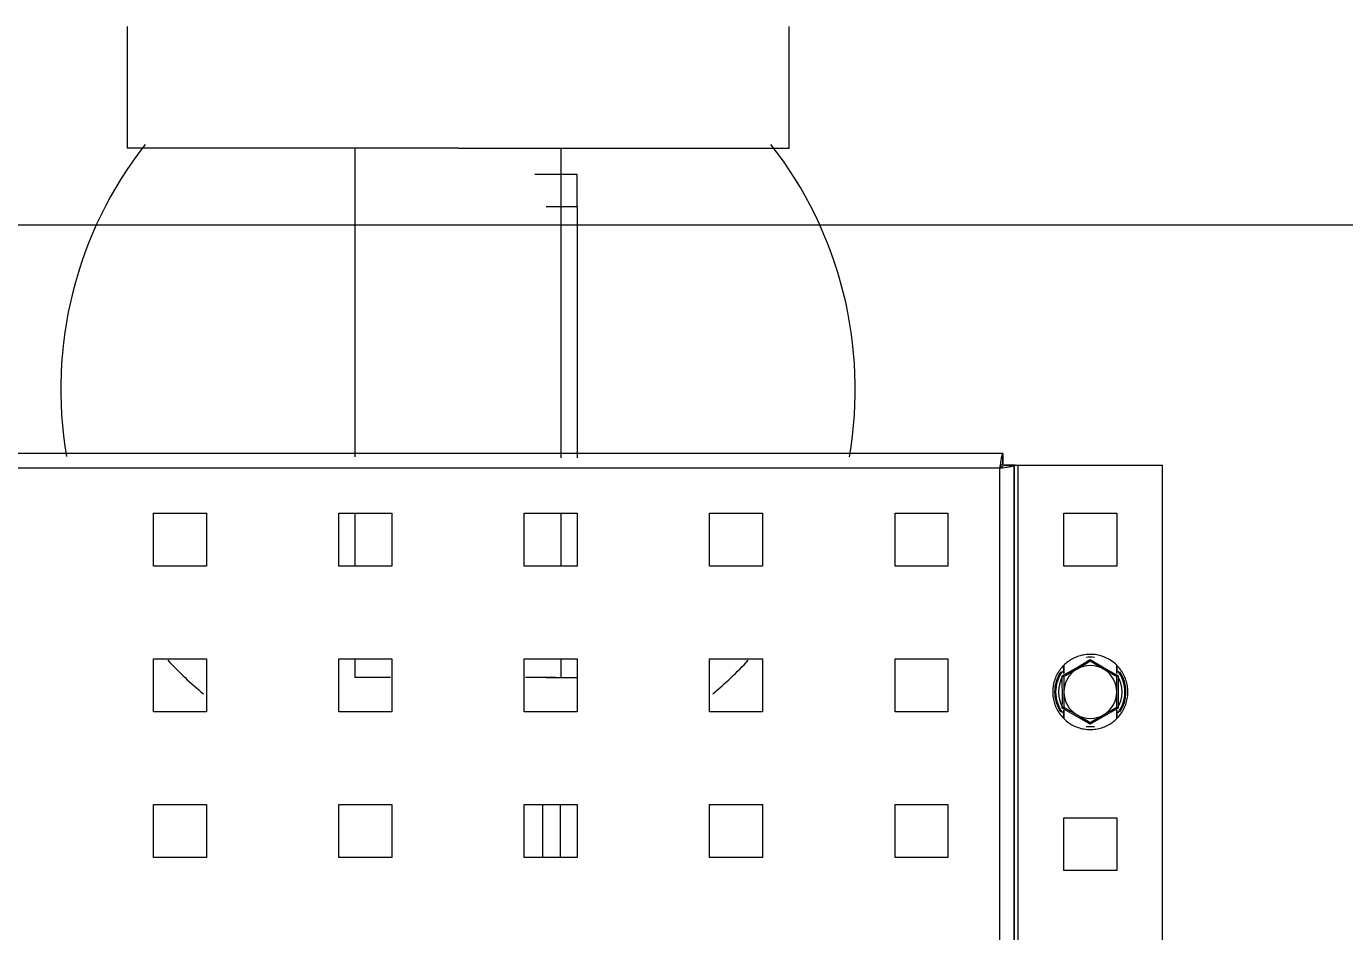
# Model space of a CAD drawing. Header units: metres. Extents: x 8 to 325, y -31 to 15.
# Drawn here: x 132.4588 to 132.7077, y -10.3382 to -10.1672 of the extents above; entities that cross this region are included whole.
import ezdxf

# ---------------------------------------------------------------- set-up
doc = ezdxf.new("R2010")
doc.units = ezdxf.units.M
for name, color, linetype, lineweight in [('A-DETY-OLCU', 7, 'Continuous', 9), ('A-DETY-OLCU-100', 7, 'Continuous', 9), ('M-EKIP', 7, 'Continuous', 9)]:
    doc.layers.add(name, color=color, linetype=linetype, lineweight=lineweight)
doc.layers.add('G-IMPT', color=7, linetype='Continuous', lineweight=9, true_color=0x999999)
doc.styles.add('Arial Narrow_5', font='ARIALN.TTF', dxfattribs={"width": 0.8, "height": 0.2})
doc.dimstyles.new('TKFN_ARDI_Ölçü_1_100__İç__3', dxfattribs={"dimscale": 0.3048, "dimtxt": 0.204686194723652, "dimasz": 0.3280839895013123, "dimexe": 0.3280839895013123, "dimexo": 0.0625, "dimgap": 0, "dimtad": 1, "dimdec": 0, "dimlfac": 100, "dimdsep": 46, "dimtxsty": 'Arial Narrow_5', "dimblk1": 'OBLIQUE', "dimblk2": 'OBLIQUE', "dimsah": 1, "dimcen": 0.09, "dimdle": 0.3280839895013123, "dimadec": 8, "dimazin": 0, "dimtfac": 1, "dimtdec": 4, "dimtix": 1, "dimtmove": 0, "dimatfit": 3, "dimfxl": 0.6561679790026247, "dimfxlon": 1, "dimtvp": 1, "dimtolj": 1, "dimtzin": 0, "dimarcsym": 2})

# ---------------------------------------------------------------- blocks, each defined once
blk = doc.blocks.new('D4010_10_Yangın Pompası - Wilo SCPFF 125_300_125_2_dwg-7064674-_1_13_4_13_ PERON KATI _FFL_')
at = {"layer": 'G-IMPT', "color": 8, "lineweight": 5, "true_color": 0x808080}
for p, q in [((0.05706696231120068, 0.2121285581424852), (0.05706696231120065, 0.04641140085495985)), ((0.08433036231120102, 0.2121285581424847), (0.08433036231120102, 0.04641140085495937)), ((0.08506696231141214, 0.2121285581424972), (0.08506696231141647, 0.04641140085497731)), ((0.08506696231120035, 0.04641140085495917), (0.08506696231120035, 0.2121285581424846)), ((0.08780356231120037, 0.2115333794987224), (0.08780356231120037, 0.04700657949872231)), ((0.06569866231120004, 0.1130199794987225), (0.06569866231120004, 0.1230199794987225)), ((0.06569866231120004, 0.1230199794987225), (0.07569866231120004, 0.1230199794987225)), ((0.07569866231120004, 0.1230199794987225), (0.07569866231120004, 0.1130199794987225)), ((0.09756696231119977, 0.1105199794987199), (0.09756696231119977, 0.1205199794987199)), ((0.09756696231119977, 0.1205199794987199), (0.1075669623111998, 0.1205199794987199)), ((0.1075669623111998, 0.1205199794987199), (0.1075669623111998, 0.1105199794987199)), ((0.1325669623111998, 0.1105199794987204), (0.1325669623111998, 0.1205199794987204)), ((0.1325669623111998, 0.1205199794987204), (0.1425669623111998, 0.1205199794987204)), ((0.1425669623111998, 0.1205199794987204), (0.1425669623111998, 0.1105199794987204)), ((0.1675669623111997, 0.1105199794987209), (0.1675669623111997, 0.1205199794987209)), ((0.1675669623111997, 0.1205199794987209), (0.1775669623111998, 0.1205199794987209)), ((0.1707629244620916, 0.1105199794987256), (0.1707629244620916, 0.12051997949872)), ((0.1741345919689994, 0.1105199794987254), (0.1741345919689994, 0.1205199794987194)), ((0.1775669623111998, 0.1205199794987209), (0.1775669623111998, 0.1105199794987209)), ((0.2025669623111998, 0.1105199794987214), (0.2025669623111998, 0.1205199794987214)), ((0.2025669623111998, 0.1205199794987214), (0.2125669623111998, 0.1205199794987214)), ((0.2125669623111998, 0.1205199794987214), (0.2125669623111998, 0.1105199794987214)), ((0.2375669623111998, 0.1105199794987219), (0.2375669623111998, 0.1205199794987219)), ((0.2375669623111998, 0.1205199794987219), (0.2475669623111998, 0.1205199794987219)), ((0.2475669623111998, 0.1205199794987219), (0.2475669623111998, 0.1105199794987219)), ((0.07569866231120004, 0.1130199794987225), (0.06569866231120004, 0.1130199794987225)), ((0.1075669623111998, 0.1105199794987199), (0.09756696231119977, 0.1105199794987199)), ((0.1425669623111998, 0.1105199794987204), (0.1325669623111998, 0.1105199794987204)), ((0.1775669623111998, 0.1105199794987209), (0.1675669623111997, 0.1105199794987209)), ((0.2125669623111998, 0.1105199794987214), (0.2025669623111998, 0.1105199794987214)), ((0.2475669623111998, 0.1105199794987219), (0.2375669623111998, 0.1105199794987219)), ((0.06569866231120033, 0.09426997949872251), (0.06569866231120033, 0.09272938761783245)), ((0.06569866231120035, 0.09272938761783245), (0.06569866231120035, 0.09426997949872251)), ((0.07569866231120057, 0.09426997949872204), (0.07569866231120057, 0.09272938761784029)), ((0.07569866231120057, 0.09272938761784029), (0.07569866231120057, 0.09426997949872204)), ((0.09756696231120003, 0.0830199794987199), (0.09756696231120003, 0.09301997949871993)), ((0.09756696231120003, 0.09301997949871992), (0.1075669623112001, 0.09301997949871992)), ((0.1075669623112001, 0.09301997949871992), (0.1075669623112001, 0.0830199794987199)), ((0.1325669623112001, 0.08301997949872039), (0.1325669623112001, 0.09301997949872039)), ((0.1325669623112001, 0.0930199794987204), (0.1425669623112001, 0.0930199794987204)), ((0.1425669623112001, 0.0930199794987204), (0.1425669623112, 0.08301997949872039)), ((0.1675669623112001, 0.08301997949872089), (0.1675669623112, 0.0930199794987209)), ((0.1675669623112, 0.09301997949872089), (0.1775669623112001, 0.09301997949872089)), ((0.1775669623112001, 0.09301997949872089), (0.1775669623112001, 0.08301997949872089)), ((0.2025669623112001, 0.08301997949872139), (0.2025669623112001, 0.09301997949872139)), ((0.2025669623112001, 0.09301997949872139), (0.2125669623112001, 0.09301997949872139)), ((0.2125669623112001, 0.0930199794987214), (0.2125669623112001, 0.08301997949872139)), ((0.2375669623112001, 0.08301997949872186), (0.2375669623112001, 0.09301997949872187)), ((0.2375669623112001, 0.09301997949872187), (0.2475669623112001, 0.09301997949872187)), ((0.2475669623112001, 0.09301997949872187), (0.2475669623112001, 0.08301997949872189)), ((0.06569866231120057, 0.084269979498722), (0.06569866231120057, 0.08581057137935795)), ((0.06569866231120057, 0.08581057137935795), (0.06569866231120057, 0.08426997949872199)), ((0.07569866231120034, 0.08426997949872253), (0.07569866231120034, 0.08581057137935863)), ((0.07569866231120034, 0.08581057137935863), (0.07569866231120034, 0.08426997949872253)), ((0.1734226711946347, 0.08656997949857345), (0.1675669623112039, 0.08656997949857345)), ((0.17056696231141, 0.0865699794985932), (0.17056696231141, 0.08301997949873695)), ((0.1716947215542543, 0.08656997949857345), (0.1773266461532439, 0.08656997949857345)), ((0.20280727846916, 0.08656997949857345), (0.2095669623112039, 0.08656997949857345)), ((0.2095669623114142, 0.08301997949873695), (0.2095669623114142, 0.0865699794985932)), ((0.1075669623112001, 0.08301997949871992), (0.09756696231120003, 0.0830199794987199)), ((0.1425669623112, 0.08301997949872043), (0.1325669623112001, 0.08301997949872039)), ((0.1775669623112001, 0.08301997949872089), (0.1675669623112, 0.08301997949872089)), ((0.2125669623112001, 0.08301997949872139), (0.2025669623112001, 0.08301997949872139)), ((0.2475669623112001, 0.08301997949872189), (0.2375669623112001, 0.08301997949872189)), ((0.06569866231120064, 0.05551997949872253), (0.06569866231120064, 0.06551997949872251)), ((0.06569866231120064, 0.06551997949872253), (0.07569866231120065, 0.06551997949872253)), ((0.07569866231120065, 0.06551997949872253), (0.07569866231120065, 0.05551997949872253)), ((0.09756696231120038, 0.0555199794987199), (0.09756696231120038, 0.06551997949871992)), ((0.09756696231120038, 0.0655199794987199), (0.1075669623112004, 0.0655199794987199)), ((0.1075669623112004, 0.0655199794987199), (0.1075669623112003, 0.0555199794987199)), ((0.1325669623112003, 0.0555199794987204), (0.1325669623112003, 0.06551997949872038)), ((0.1325669623112003, 0.06551997949872039), (0.1425669623112004, 0.06551997949872039)), ((0.1425669623112004, 0.06551997949872039), (0.1425669623112003, 0.0555199794987204)), ((0.1675669623112003, 0.05551997949872091), (0.1675669623112003, 0.06551997949872088)), ((0.1675669623112003, 0.06551997949872088), (0.1775669623112003, 0.06551997949872088)), ((0.17056696231141, 0.06551997949873659), (0.17056696231141, 0.0555199794987432)), ((0.1775669623112003, 0.06551997949872088), (0.1775669623112003, 0.05551997949872091)), ((0.2025669623112004, 0.05551997949872139), (0.2025669623112004, 0.06551997949872139)), ((0.2025669623112004, 0.06551997949872136), (0.2125669623112003, 0.06551997949872136)), ((0.2095669623114142, 0.0555199794987432), (0.2095669623114142, 0.06551997949873659)), ((0.2125669623112003, 0.06551997949872136), (0.2125669623112003, 0.05551997949872139)), ((0.2375669623112004, 0.05551997949872186), (0.2375669623112004, 0.06551997949872188)), ((0.2375669623112004, 0.06551997949872188), (0.2475669623112004, 0.06551997949872188)), ((0.2475669623112004, 0.06551997949872188), (0.2475669623112003, 0.05551997949872186)), ((0.07569866231120065, 0.05551997949872253), (0.06569866231120064, 0.05551997949872253)), ((0.1075669623112003, 0.0555199794987199), (0.09756696231120038, 0.0555199794987199)), ((0.1425669623112003, 0.0555199794987204), (0.1325669623112003, 0.0555199794987204)), ((0.1775669623112003, 0.05551997949872091), (0.1675669623112003, 0.05551997949872091)), ((0.2125669623112003, 0.05551997949872139), (0.2025669623112003, 0.05551997949872139)), ((0.2475669623112003, 0.05551997949872186), (0.2375669623112004, 0.05551997949872186)), ((0.08433036231120103, 0.04641140085495925), (0.05706696231120104, 0.04641140085495925)), ((0.08506696231120098, 0.04641140085495939), (0.08433036231120102, 0.04641140085495939)), ((0.08490458707426848, 0.04641140085495939), (0.08706696231120098, 0.04641140085495939)), ((0.08706696231120073, 0.04641140085495924), (0.08506696231120073, 0.04641140085495924)), ((0.08720838366743804, 0.04626997949872192), (0.08720838366743805, 0.04426997949872193)), ((0.08720838366743974, 0.04426997949872148), (0.08720838366743974, 0.04626997949872148)), ((0.08780356231120037, 0.04700657949872235), (0.2923303623112005, 0.04700657949872235)), ((0.1675669623112039, -0.002430020501426538), (0.1675669623112039, 0.04503625231639475)), ((0.1705669623114144, 0.04504258560885507), (0.1705669623114144, -0.01343002050140573)), ((0.2095669623114185, -0.01343002050140573), (0.2095669623114185, 0.0448669790959744)), ((0.08720838366765236, 0.04426997949873709), (0.2929255409551761, 0.04426997949874142)), ((0.08720838366743804, 0.04426997949872193), (0.2929255409549634, 0.04426997949872193)), ((0.1675669623112039, -0.002430020501426555), (0.1675669623112039, -0.008430020501426555)), ((0.1734226711946347, -0.002430020501426555), (0.1675669623112039, -0.002430020501426555)), ((0.167566962311415, -0.008430020501402532), (0.1755669623114176, -0.008430020501402532)), ((0.1275669623114155, -0.01343002050141006), (0.1275669623114155, -0.03643002050141349)), ((0.1900669623112034, -0.01343002050142657), (0.1275669623112038, -0.01343002050142657)), ((0.1900669623112038, -0.01343002050142657), (0.2525669623112038, -0.01343002050142657)), ((0.2525669623114174, -0.03643002050140916), (0.2525669623114174, -0.01343002050140573))]:
    blk.add_line(p, q, dxfattribs=at)
at = {"layer": 'G-IMPT', "color": 8, "lineweight": 5, "true_color": 0x808080, "flags": 128}
for points in [[(0.07779866231141232, 0.08926997949861425), (0.07779298306870425, 0.08955390377133854), (0.07777595442616014, 0.08983737382579061), (0.07774760362597515, 0.09011993617036272), (0.07770797602337624, 0.09040113876557626), (0.07765713501408318, 0.09068053174725944), (0.0775951619328611, 0.09095766814624678), (0.07752215592341627, 0.09123210460342222), (0.07743823377979496, 0.09150340207899277), (0.07734352975952394, 0.09177112655487078), (0.07723819536883464, 0.09203484972900842), (0.0771223991202741, 0.09229414970058389), (0.07699632626314476, 0.09254861164496125), (0.07686017848711932, 0.09279782847730171), (0.07671417359960271, 0.09304140150385189), (0.07655854517726979, 0.09327894105972219), (0.07639354219238947, 0.09351006713228917), (0.07621942861454192, 0.09373440996914306), (0.07603648298831342, 0.09395161066961047), (0.07584499798767042, 0.09416132175889914), (0.07564527994777556, 0.09436320774399873), (0.0754376483748863, 0.09455694565041027), (0.07522243543521995, 0.09474222553879516), (0.07499998542357783, 0.09491875100086763), (0.07477065421252534, 0.09508623963354766), (0.07453480868307247, 0.09524442349075037), (0.07429282613776413, 0.09539304951204124), (0.0740450936970423, 0.09553187992750273), (0.07379200767997612, 0.0956606926380676), (0.07353397297019537, 0.09577928157088987), (0.07327140236819746, 0.09588745700898259), (0.07300471593092397, 0.09598504589470647), (0.07273434029979842, 0.09607189210667207), (0.072460708018143, 0.09614785670945324), (0.0721842568392396, 0.09621281817589974), (0.07190542902600487, 0.0962666725815336), (0.07162467064345358, 0.09630933377076914), (0.07134243084510647, 0.09634073349483135), (0.07105916115443862, 0.09636082152083954), (0.07077531474252477, 0.09636956571224702), (0.07049134570307278, 0.09636695208021238), (0.07020770832596704, 0.09635298480598448), (0.0699248563705087, 0.09632768623422333), (0.06964324233948324, 0.09629109683724815), (0.06936331675527241, 0.0962432751502949), (0.0690855274390935, 0.09618429767785266), (0.0688103187945876, 0.09611425877129955), (0.06853813109688679, 0.09603327047794247), (0.06826939978823958, 0.09594146236178087), (0.0680045547814154, 0.09583898129621142), (0.06774401977192367, 0.09572599122907606), (0.06748821156020836, 0.09560267292037863), (0.06723753938484003, 0.09546922365311174), (0.06699240426781006, 0.09532585691763558), (0.0667531983730314, 0.09517280207014168), (0.0665203043788952, 0.09501030396573419), (0.06629409486612155, 0.09483862256671355), (0.06607493172166717, 0.09465803252669916), (0.06586316555980733, 0.09446882275122791), (0.06565913516123664, 0.09427129593557784), (0.06546316693106806, 0.09406576808053162), (0.0652755743766614, 0.09385256798679016), (0.06509665760608256, 0.0936320367290328), (0.06492670284800357, 0.09340452711023449), (0.06476598199377975, 0.09317040309724518), (0.06461475216248792, 0.09293003923854946), (0.06447325528961023, 0.0926838200650339), (0.06434171773995241, 0.09243213947486217), (0.0642203499455287, 0.09217540010328541), (0.06410934606892443, 0.09191401267853554), (0.0640088836926648, 0.0916483953647197), (0.0639191235351138, 0.09137897309289446), (0.06384020919338425, 0.09110617688120697), (0.06377226691358374, 0.09083044314541194), (0.06371540538886857, 0.09055221300066052), (0.06366971558554822, 0.09027193155583478), (0.06363527059756108, 0.0899900472014586), (0.06361212552953777, 0.08970701089236326), (0.0636003174086514, 0.08942327542627251), (0.0635986623114112, 0.08926997949861425)], [(0.06541714156425876, 0.09231926692353931), (0.06806609822909035, 0.09383419707554146), (0.07069866231120434, 0.09536855434851799)], [(0.07069866231116961, 0.09536855434853504), (0.07333510864017828, 0.09383195565926787), (0.0759801830581143, 0.09231926692355491)], [(0.07598018305811184, 0.09231926692359495), (0.0759684219672448, 0.09080128860707795), (0.07596185805642525, 0.08926973315520903)], [(0.0635986623114112, 0.08926997949861425), (0.06360434155411493, 0.08898605522588561), (0.06362137019665905, 0.0887025851714292), (0.06364972099684837, 0.0884200228268571), (0.06368934859944295, 0.08813882023165656), (0.06374018960874034, 0.0878594272499647), (0.0638021626899624, 0.08758229085098602), (0.06387516869940725, 0.08730785439380626), (0.06395909084302423, 0.08703655691824005), (0.06405379486329958, 0.08676883244236203), (0.06415912925398888, 0.08650510926822438), (0.06427492550254509, 0.08624580929664892), (0.06440099835967876, 0.08599134735227155), (0.06453714613569987, 0.08574213051992244), (0.06468315102321646, 0.08549855749337228), (0.06483877944554939, 0.08526101793751062), (0.06500378243043405, 0.08502989186493931), (0.06517789600827725, 0.08480554902808109), (0.0653608416345101, 0.08458834832761801), (0.06555232663514877, 0.08437863723832933), (0.06575204467504363, 0.08417675125322109), (0.06595967624793722, 0.08398301334681822), (0.06617488918760356, 0.08379773345843333), (0.06639733919924136, 0.08362120799635218), (0.06662667041029385, 0.08345371936367216), (0.06686251593974671, 0.08329553550647811), (0.0671044984850594, 0.08314690948519159), (0.06735223092577687, 0.08300807906973008), (0.0676053169428474, 0.08287926635916087), (0.06786335165262813, 0.08276067742632993), (0.06812592225462606, 0.08265250198825022), (0.06839260869189955, 0.08255491310252201), (0.0686629843230251, 0.08246806689056074), (0.06893661660468052, 0.08239210228777524), (0.06921306778358392, 0.08232714082132007), (0.06949189559681865, 0.08227328641569488), (0.06977265397936994, 0.08223062522645068), (0.0700548937777127, 0.08219922550239712), (0.07033816346838057, 0.08217913747638461), (0.07062200988029875, 0.08217039328498146), (0.07090597891974641, 0.08217300691702042), (0.07118961629685648, 0.08218697419124833), (0.07147246825231482, 0.08221227276300515), (0.07175408228334026, 0.08224886215998467), (0.07203400786754678, 0.0822966838469379), (0.07231179718373001, 0.08235566131938014), (0.07258700582823159, 0.08242570022592893), (0.07285919352593673, 0.08250668851928168), (0.07312792483458393, 0.0825984966354476), (0.07339276984140812, 0.08270097770101706), (0.07365330485089552, 0.08281396776815675), (0.07390911306261083, 0.08293728607684119), (0.07415978523798349, 0.08307073534410808), (0.07440492035500913, 0.08321410207958424), (0.07464412624978778, 0.0833671569270868), (0.07487702024392398, 0.08352965503149429), (0.07510322975670197, 0.08370133643051493), (0.07532239290115635, 0.08388192647052933), (0.07553415906301185, 0.08407113624600057), (0.07573818946158255, 0.08426866306164198), (0.07593415769175546, 0.0844741909167012), (0.07612175024616212, 0.08468739101043832), (0.07630066701674096, 0.08490792226819568), (0.07647062177481995, 0.08513543188698966), (0.07663134262904377, 0.08536955589998331), (0.07678257246033125, 0.08560991975867903), (0.07692406933320894, 0.08585613893219458), (0.07705560688287111, 0.08610781952236632), (0.07717697467729481, 0.08636455889394307), (0.07728797855389907, 0.08662594631869729), (0.07738844093015872, 0.08689156363250877), (0.07747820108770538, 0.08716098590433402), (0.07755711542943927, 0.08743378211602584), (0.07762505770923976, 0.08770951585182087), (0.07768191923395061, 0.08798774599656363), (0.0777276090372753, 0.08826802744138504), (0.07776205402526244, 0.08854991179576555), (0.07778519909328575, 0.08883294810486524), (0.07779700721417213, 0.08911668357096031), (0.07779866231141232, 0.08926997949861425)], [(0.06541714156429003, 0.08622069207360342), (0.06542890101022902, 0.08773867380064027), (0.06543546682382799, 0.08927022574909411)], [(0.0706986623112322, 0.08317140464866059), (0.06806221598222349, 0.08470800333792772), (0.0654171415642874, 0.08622069207364061)], [(0.0759801830581431, 0.08622069207365632), (0.07333122639331148, 0.08470576192165413), (0.07069866231119747, 0.08317140464867757)]]:
    blk.add_lwpolyline(points, dxfattribs=at)
at = {"layer": 'G-IMPT', "color": 8, "lineweight": 5, "true_color": 0x808080}
for centre, radius, start, end in [((0.07069866231120091, 0.08926997949859782), 0.00655000000000002, 83.23931456022943, 96.7606854401586), ((0.07069866231120091, 0.08926997949859782), 0.006738111078829129, 145.9406290256976, 180.0000000000001), ((0.07069866231120091, 0.08926997949859782), 0.006550000000000023, 143.2393145603462, 180), ((0.07069866231120055, 0.08926997949872201), 0.006000000000000007, 147.7265517888556, 212.273448214569), ((0.07069866231120055, 0.08926997949872201), 0.006000000000000023, 147.7265517888559, 212.2734482145694), ((0.07069866231120087, 0.08926997949859782), 0.005000000000000012, 119.9999999999998, 179.9999999999997), ((0.07069866231120087, 0.08926997949859782), 0.004999999999999998, 59.99999999999955, 119.9999999999999), ((0.07069866231120087, 0.08926997949859782), 0.005000000000000004, 359.9999999999992, 59.99999999999959), ((0.07069866231120055, 0.08926997949872201), 0.005999999999999998, 327.7265517856891, 32.2734482116573), ((0.07069866231120055, 0.08926997949872201), 0.006000000000000003, 327.7265517856895, 32.27344821165762), ((0.07069866231120091, 0.08926997949859782), 0.006550000000000031, 359.9999999999996, 36.76068544019121), ((0.07069866231120091, 0.08926997949859782), 0.00673811107882915, 3.540185050662818e-13, 34.05937097473856), ((0.1900669623112046, 0.03206997949857339), 0.07500000000000007, 129.8835292443457, 136.9261948282207), ((0.1900669623112046, 0.03206997949857339), 0.07500000000000008, 43.07380517177894, 50.11647075566174), ((0.0706986623112009, 0.08926997949859782), 0.006738111078829123, 179.9999999999996, 214.0593709748249), ((0.07069866231120091, 0.08926997949859782), 0.006550000000000017, 180.0000000000001, 216.7606854401365), ((0.07069866231120087, 0.08926997949859782), 0.005000000000000021, 179.9999999999996, 239.9999999999997), ((0.07069866231120087, 0.08926997949859782), 0.005000000000000012, 299.9999999999994, 359.9999999999992), ((0.07069866231120091, 0.08926997949859782), 0.006550000000000005, 323.2393145603116, 3.68944343049768e-13), ((0.0706986623112009, 0.08926997949859782), 0.006738111078829125, 325.9406290256961, 359.9999999999989), ((0.07069866231120087, 0.08926997949859782), 0.004999999999999998, 239.9999999999993, 299.9999999999993), ((0.07069866231120091, 0.08926997949859782), 0.006550000000000004, 263.2393145603846, 276.7606854400422), ((0.1900669623112046, 0.03206997949857339), 0.07500000000000008, 170.1859145174554, 218.0340939241673), ((0.1900669623112046, 0.03206997949857339), 0.07500000000000002, 321.9659060758316, 9.776401330904768)]:
    blk.add_arc(centre, radius, start, end, dxfattribs=at)
for points in [[(0.07069847888679277, 0.09504337629036266), (0.06987746700826578, 0.09456936486128721), (0.0681998800724973, 0.09360080959233227), (0.06651786411347717, 0.09262969722561078), (0.06569884143662426, 0.09215683426265735)], [(0.0706986623112009, 0.09504348219049406), (0.0702907804281627, 0.09480799147552439), (0.06946623187845787, 0.09433193814839234), (0.06862411376149602, 0.093845741026875), (0.06819866231120088, 0.09360010651752002)], [(0.07069866231116961, 0.09536855406190009), (0.07070550369378452, 0.09528420544583513), (0.07069933689736653, 0.09512923860610689), (0.07069040529714726, 0.09504824937978075), (0.07069884143662425, 0.09504337877238266)], [(0.07319866231120092, 0.09360010651752002), (0.07277986535066143, 0.0938418990554233), (0.07194440172345526, 0.0943242542054889), (0.07111319868399472, 0.09480414950407265), (0.07069866231120091, 0.09504348219049408)], [(0.07569847888679272, 0.09215683674467737), (0.07487746700826572, 0.09263084817375283), (0.07319988007249732, 0.09359940344270769), (0.07151786411347716, 0.09457051580942923), (0.07069884143662425, 0.09504337877238268)], [(0.06543547036853123, 0.08926997949859773), (0.06542460562840817, 0.08961799129111901), (0.06541554735434439, 0.09029009534300242), (0.06540756333640607, 0.09130039799808666), (0.0654139546868935, 0.09197474449013078), (0.06541714156429135, 0.09231926692355663)], [(0.0656986623112009, 0.09215651760262646), (0.0656986623112009, 0.09216005349353679), (0.0656634640147737, 0.09217519890707547), (0.06555708751858647, 0.09223986875537774), (0.06546458720694627, 0.09228977544193802), (0.06541714164710179, 0.09231926687574998)], [(0.06819866231120089, 0.09360010651752), (0.0677798653506614, 0.09335831397961672), (0.06694440172345523, 0.09287595882955108), (0.06611319868399475, 0.09239606353096735), (0.0656986623112009, 0.09215673084454595)], [(0.0656986623112009, 0.09215673084454595), (0.0656986623112009, 0.09168574941460661), (0.0656986623112009, 0.09073364276034256), (0.0656986623112009, 0.08976124851730788), (0.0656986623112009, 0.08926997949859783)], [(0.0656986623112009, 0.09215651760262646), (0.0656986623112009, 0.09120853685640007), (0.0656986623112009, 0.08927129023725815), (0.0656986623112009, 0.08732930265111624), (0.0656986623112009, 0.08638343624688485)], [(0.07569866231120091, 0.09215673084454594), (0.0752907804281627, 0.09239222155951562), (0.07446623187845781, 0.09286827488664769), (0.07362411376149604, 0.093354472008165), (0.07319866231120092, 0.09360010651752004)], [(0.0759801828052882, 0.09231926677762714), (0.07591055551606102, 0.09227116800177573), (0.07577326692847865, 0.09219902511873294), (0.0756986623112009, 0.09216626595672664), (0.07569866231120091, 0.09215652538022405)], [(0.07569866231120091, 0.08926997949859782), (0.07569866231120091, 0.08975355954597221), (0.07569866231120091, 0.09071826481767126), (0.07569866231120091, 0.09167806044327094), (0.07569866231120091, 0.09215673084454597)], [(0.07569866231120091, 0.08638343838284182), (0.07569866231120091, 0.08733151103098162), (0.07569866231120091, 0.08926848182213762), (0.07569866231120091, 0.0912109261678783), (0.07569866231120091, 0.09215652538022408)], [(0.0656986623112009, 0.08926997949859782), (0.0656986623112009, 0.08878638917851321), (0.0656986623112009, 0.08782167363410387), (0.0656986623112009, 0.08686188828121418), (0.0656986623112009, 0.08638322815264932)], [(0.07569866231120091, 0.0863832281526497), (0.07569866231120091, 0.08685420958258905), (0.07569866231120091, 0.08780631623685306), (0.07569866231120091, 0.08877871047988779), (0.07569866231120091, 0.08926997949859782)], [(0.07596185425387056, 0.0892699794985979), (0.07597255335881245, 0.08892204190432933), (0.075981453657215, 0.08825011072943317), (0.07598959886998519, 0.08723924997534331), (0.07598326445776642, 0.08656507475751325), (0.07598018305811047, 0.08622069207363899)], [(0.06569884573560901, 0.08638312225251828), (0.06569578430584862, 0.08638488976981455), (0.06566507050959909, 0.08636198013826038), (0.06555587478334034, 0.08630218976738421), (0.06546640448566116, 0.08624703537290995), (0.06541714164695563, 0.08622069212136912)], [(0.06569866231120107, 0.08638322815264958), (0.06610654419423923, 0.08614773743767995), (0.066931092743944, 0.08567168411054797), (0.06777321086090575, 0.08518548698903067), (0.06819866231120092, 0.08493985247967564)], [(0.06569884573560901, 0.08638312225251828), (0.06651985761413526, 0.08590911082344328), (0.0681974445499045, 0.0849405555544879), (0.06987946050892545, 0.08396944318776593), (0.07069848318577758, 0.08349658022481293)], [(0.06819866231120092, 0.08493985247967561), (0.06861745927174039, 0.08469805994177236), (0.06945292289894653, 0.08421570479170674), (0.07028412593840705, 0.08373580949312297), (0.0706986623112009, 0.08349647680670155)], [(0.07069866231120091, 0.08349647680670155), (0.07110654419423906, 0.08373196752167121), (0.0719310927439439, 0.0842080208488032), (0.07277321086090574, 0.08469421797032059), (0.0731986623112009, 0.08493985247967564)], [(0.07069884573560907, 0.08349658270683297), (0.07151985761413604, 0.0839705941359084), (0.07319744454990433, 0.08493914940486326), (0.07487946050892506, 0.08591026177158512), (0.07569848318577763, 0.08638312473453831)], [(0.0731986623112009, 0.08493985247967561), (0.07361745927174035, 0.08518164501757887), (0.07445292289894648, 0.08566400016764444), (0.07528412593840704, 0.08614389546622822), (0.0756986623112009, 0.08638322815264969)], [(0.07598018280990997, 0.08622069221697377), (0.07590371414651777, 0.08625694179271258), (0.07577259241106286, 0.0863397658880276), (0.0757069194187342, 0.08638799539590675), (0.07569848318577761, 0.08638312473453835)], [(0.07069884573560907, 0.08349658270683297), (0.07069578422168533, 0.08349481514094498), (0.07070026818221391, 0.08345676023374334), (0.0706974502168612, 0.08333230042523485), (0.07070047993735092, 0.08322723953345051), (0.07069866231119747, 0.08317140474413459)], [(0.08780356231119998, 0.0470065794987219), (0.08759884044350057, 0.04697823729152534), (0.08718940784708183, 0.04692155140190029), (0.08660608297025042, 0.04683650468275772), (0.08608276537414582, 0.04675148045593784), (0.08564582377336316, 0.04666643768042764), (0.08531702913178216, 0.04658141287453874), (0.0851129910888606, 0.04649635381298228), (0.08506696231120002, 0.04643971257592025), (0.08506696231120002, 0.04641140085495918)], [(0.08706696231120002, 0.04641140085495921), (0.08706696231120002, 0.04646104701245114), (0.08710540144891547, 0.0465603087001682), (0.08726923837954234, 0.04670904768194888), (0.08743268431223364, 0.0468082279725949), (0.0875217345491965, 0.04685781649752491)], [(0.08720838366743804, 0.04426997949872193), (0.0872367258746346, 0.04426997949872193), (0.08729341176425967, 0.04431611989070795), (0.0873784584834022, 0.04452025263508681), (0.08746348271022207, 0.04484912144834331), (0.08754852548573229, 0.0452861379867362), (0.08763355029162113, 0.0458095092861791), (0.08771860935317763, 0.04639296123931055), (0.08777525059023963, 0.04680207784385837), (0.08780356231120069, 0.04700657949872192)], [(0.08765468005762424, 0.04672453759463801), (0.08760507480539821, 0.04663546577832826), (0.0875059154842111, 0.04647209090854256), (0.08735714504824202, 0.04630831359189708), (0.08725797123916794, 0.04626997949872193), (0.08720838366743798, 0.04626997949872193)]]:
    blk.add_open_spline(points, degree=3, dxfattribs=at)
blk = doc.blocks.new('D4010_10_Yangın Pompası - ELEKTRİKLİ YANGIN POMPASI _ ELECTRICAL FIRE PUMP-7064675-_1_13_4_13_ PERON KATI _FFL_')
blk.add_blockref('D4010_10_Yangın Pompası - Wilo SCPFF 125_300_125_2_dwg-7064674-_1_13_4_13_ PERON KATI _FFL_', (-0.19, 0))
blk = doc.blocks.new('IC-TKN-M7-S23-000-10-A1-32-K-T-6E-200_rvt-1-_1_13_4_13_ PERON KATI _FFL_')
at = {"layer": 'M-EKIP', "color": 8, "lineweight": 5, "true_color": 0x808080, "rotation": 180}
blk.add_blockref('D4010_10_Yangın Pompası - ELEKTRİKLİ YANGIN POMPASI _ ELECTRICAL FIRE PUMP-7064675-_1_13_4_13_ PERON KATI _FFL_', (-172.2543330368364, -10.20362980528583), dxfattribs=at)
blk = doc.blocks.new('DIMBLOCK423-_1_13_4_13_ PERON KATI _FFL_')
at = {"layer": 'A-DETY-OLCU-100', "transparency": 16777216}
for p, q in [((124.7946579423892, -10.20470154962139), (124.7946579423892, -10.00470154962139)), ((136.1446579423902, -10.20470154962139), (136.1446579423902, -10.00470154962139)), ((124.7946579423892, -10.20470154962139), (124.8446579423892, -10.15470154962139)), ((136.1446579423902, -10.20470154962139), (136.1946579423902, -10.15470154962139)), ((124.7946579423892, -10.20470154962139), (124.7446579423892, -10.25470154962139)), ((124.7946579423892, -10.20470154962139), (136.1446579423902, -10.20470154962139)), ((124.7946579423892, -10.20470154962139), (124.7946579423892, -10.3047015496214)), ((136.1446579423902, -10.20470154962139), (136.0946579423902, -10.25470154962139)), ((136.1446579423902, -10.20470154962139), (136.1446579423902, -10.3047015496214))]:
    blk.add_line(p, q, dxfattribs=at)
at = {"layer": 'A-DETY-OLCU-100', "color": 0, "transparency": 16777216, "insert": (130.2812166837552, -9.94621977970035), "char_height": 0.2, "width": 0.4522590207227357, "attachment_point": 1, "line_spacing_factor": 0.9746961653507236, "style": 'Arial Narrow_5'}
blk.add_mtext('1135', dxfattribs=at)
blk = doc.blocks.new('_Oblique')
at = {"color": 0, "linetype": 'ByBlock', "lineweight": -2}
blk.add_line((-0.5, -0.5), (0.5, 0.5), dxfattribs=at)

msp = doc.modelspace()

# ---------------------------------------------------------------- block references
at = {"lineweight": 5}
msp.add_blockref('IC-TKN-M7-S23-000-10-A1-32-K-T-6E-200_rvt-1-_1_13_4_13_ PERON KATI _FFL_', (304.7946579423894, 0), dxfattribs=at)

# ---------------------------------------------------------------- dimensions: what is measured, and where the dimension line sits
at = {"layer": 'A-DETY-OLCU'}
dim = msp.add_linear_dim(base=(136.1446579423902, -10.20470154962139), p1=(124.7946579423892, -10.00470154962139), p2=(136.1446579423902, -10.00470154962139), dimstyle='TKFN_ARDI_Ölçü_1_100__İç__3', override={"dimpost": '<>', "dimfxl": 11.35000000000099}, dxfattribs=at)
dim.commit()
dim.dimension.update_dxf_attribs({"geometry": 'DIMBLOCK423-_1_13_4_13_ PERON KATI _FFL_', "text_midpoint": (130.4696579423897, -10.10258695148267)})

doc.saveas('drawing.dxf')
